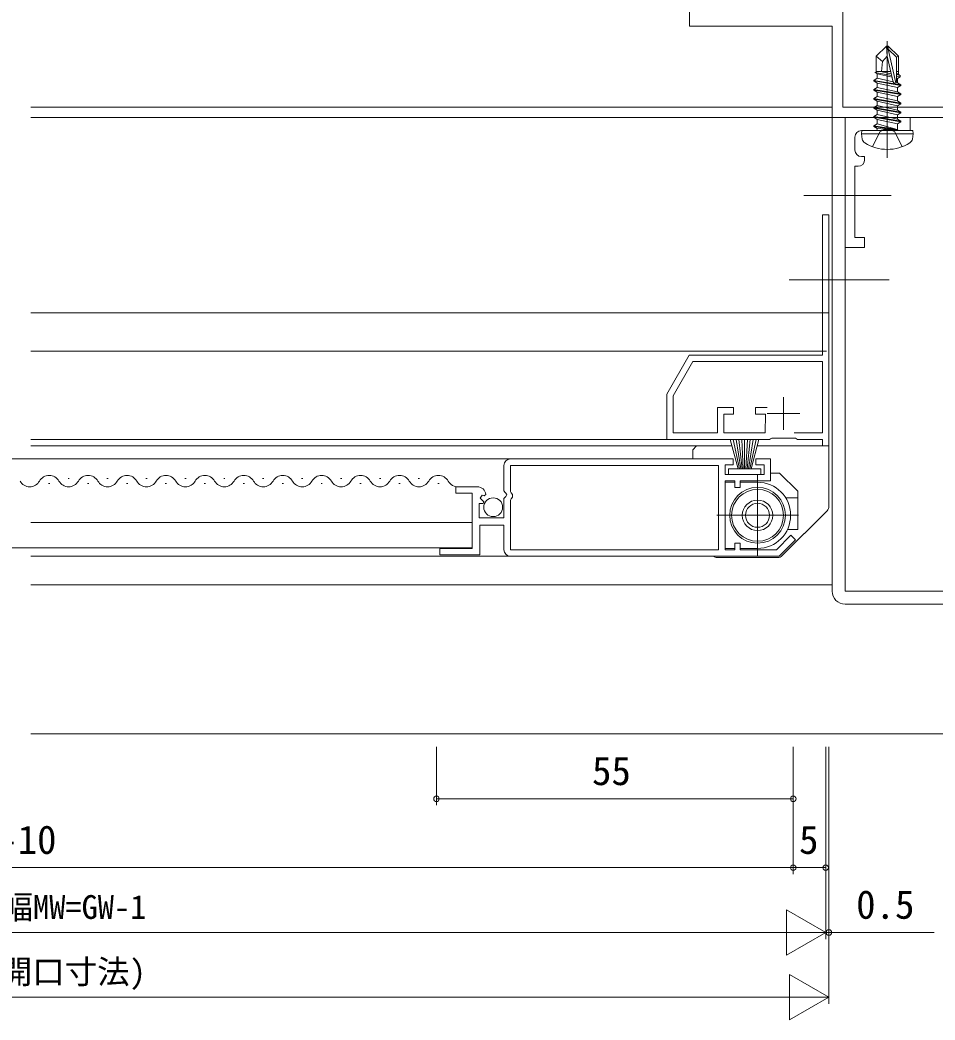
# Model space of a CAD drawing. Units: millimetres, scale not verified. Extents: x -567 to 567, y -403 to 403.
# Drawn here: x 207.1 to 348.1, y -224.5 to -70.4 of the extents above; entities that cross this region are included whole.
import ezdxf
from ezdxf.enums import TextEntityAlignment as Align

# ---------------------------------------------------------------- set-up
doc = ezdxf.new("R2010")
doc.units = ezdxf.units.MM
doc.header["$LTSCALE"] = 2
doc.linetypes.add('CHAIN2', pattern=[12, 9, -1, 1, -1])
doc.linetypes.add('DASHED3', pattern=[4, 3, -1])
for name, color, linetype, lineweight in [('0-1_USER1', 2, 'Continuous', 9), ('0-2_YKK_ZWAK', 4, 'Continuous', 9), ('0-4_YKK_12', 3, 'Continuous', 9), ('0-5_YKK_13', 7, 'Continuous', 9), ('0-6_YKK_D', 7, 'Continuous', 9), ('0-7_YSS_K', 6, 'Continuous', 9)]:
    doc.layers.add(name, color=color, linetype=linetype, lineweight=lineweight)
doc.styles.add('ＭＳ ゴシック', font='')
doc.styles.get('ＭＳ ゴシック').set_extended_font_data('MS Gothic')

msp = doc.modelspace()

# ---------------------------------------------------------------- linework, layer by layer
at = {"layer": '0-1_USER1'}
for p, q in [((332.274, -83.779), (208.774, -83.779)), ((332.574, -85.409), (208.774, -85.409)), ((208.774, -115.509), (331.774, -115.509)), ((208.774, -121.409), (331.387, -121.409)), ((310.775, -135.009), (208.774, -135.009)), ((208.774, -136.009), (304.283, -136.009)), ((316.832, -136.009), (208.774, -136.009)), ((331.774, -136.009), (320.717, -136.009)), ((307.164, -138.009), (105.674, -138.009)), ((211.679, -141.809), (211.479, -141.809)), ((214.679, -141.049), (214.479, -141.049)), ((217.679, -141.809), (217.479, -141.809)), ((220.679, -141.049), (220.479, -141.049)), ((223.679, -141.809), (223.479, -141.809)), ((226.679, -141.049), (226.479, -141.049)), ((229.679, -141.809), (229.479, -141.809)), ((232.679, -141.049), (232.479, -141.049)), ((235.679, -141.809), (235.479, -141.809)), ((238.679, -141.049), (238.479, -141.049)), ((241.679, -141.809), (241.479, -141.809)), ((244.679, -141.049), (244.479, -141.049)), ((247.679, -141.809), (247.479, -141.809)), ((250.679, -141.049), (250.479, -141.049)), ((253.679, -141.809), (253.479, -141.809)), ((256.679, -141.049), (256.479, -141.049)), ((259.679, -141.809), (259.479, -141.809)), ((262.679, -141.049), (262.479, -141.049)), ((265.679, -141.809), (265.479, -141.809)), ((268.679, -141.049), (268.479, -141.049)), ((271.679, -141.809), (271.479, -141.809)), ((276.774, -147.809), (208.774, -147.809)), ((276.69, -151.718), (138.343, -151.699)), ((310.774, -153.009), (208.774, -153.009)), ((332.274, -157.409), (208.774, -157.409))]:
    msp.add_line(p, q, dxfattribs=at)
at = {"layer": '0-1_USER1', "linetype": 'CHAIN2'}
msp.add_line((341.079, -110.409), (325.655, -110.409), dxfattribs=at)
at = {"layer": '0-1_USER1'}
for centre, start, end in [((208.579, -140.59), 209.20254, 330.79746), ((211.579, -142.267), 29.20254, 150.79746), ((214.579, -140.59), 209.20254, 330.79746), ((217.579, -142.267), 29.20254, 150.79746), ((220.579, -140.59), 209.20254, 330.79746), ((223.579, -142.267), 29.20254, 150.79746), ((226.579, -140.59), 209.20254, 330.79746), ((229.579, -142.267), 29.20254, 150.79746), ((232.579, -140.59), 209.20254, 330.79746), ((235.579, -142.267), 29.20254, 150.79746), ((238.579, -140.59), 209.20254, 330.79746), ((241.579, -142.267), 29.20254, 150.79746), ((244.579, -140.59), 209.20254, 330.79746), ((247.579, -142.267), 29.20254, 150.79746), ((250.579, -140.59), 209.20254, 330.79746), ((253.579, -142.267), 29.20254, 150.79746), ((256.579, -140.59), 209.20254, 330.79746), ((259.579, -142.267), 29.20254, 150.79746), ((262.579, -140.59), 209.20254, 330.79746), ((265.579, -142.267), 29.20254, 150.79746), ((268.579, -140.59), 209.20254, 330.79746), ((271.579, -142.267), 29.20254, 150.79746), ((274.579, -140.59), 209.20254, 274.66056)]:
    msp.add_arc(centre, 1.718, start, end, dxfattribs=at)
at = {"layer": '0-2_YKK_ZWAK', "linetype": 'CHAIN2'}
for p, q in [((340.774, -91.609), (340.774, -73.299)), ((327.929, -97.409), (341.379, -97.409)), ((320.774, -153.009), (320.774, -140.409)), ((314.474, -146.709), (327.074, -146.709))]:
    msp.add_line(p, q, dxfattribs=at)
at = {"layer": '0-2_YKK_ZWAK'}
for p, q in [((340.624, -74.409), (339.074, -75.959)), ((340.624, -74.409), (340.924, -74.409)), ((340.774, -75.915), (340.624, -74.409)), ((340.774, -75.915), (340.774, -74.409)), ((340.924, -74.833), (340.924, -74.409)), ((340.924, -74.409), (342.474, -75.959)), ((342.174, -76.083), (340.924, -74.833)), ((342.106, -80.031), (340.924, -74.833)), ((339.074, -78.38), (339.074, -75.959)), ((340.029, -76.76), (339.074, -75.959)), ((342.474, -75.959), (342.174, -76.083)), ((342.174, -79.86), (342.174, -76.083)), ((342.474, -78.728), (342.474, -75.959)), ((339.074, -78.38), (338.874, -78.474)), ((338.874, -78.474), (339.224, -78.676)), ((341.452, -78.899), (338.874, -78.474)), ((341.318, -78.309), (339.074, -78.309)), ((341.392, -78.633), (339.726, -78.309)), ((342.474, -78.309), (342.174, -78.309)), ((338.674, -79.659), (339.224, -79.341)), ((342.874, -80.359), (338.674, -79.659)), ((338.674, -79.759), (338.674, -79.659)), ((338.674, -79.759), (342.874, -80.459)), ((338.674, -79.759), (339.224, -80.076)), ((339.224, -79.341), (339.224, -78.676)), ((341.52, -79.195), (339.224, -78.676)), ((341.679, -79.896), (339.224, -79.341)), ((342.324, -80.776), (339.224, -80.076)), ((339.224, -80.741), (339.224, -80.076)), ((342.324, -79.376), (342.171, -79.342)), ((342.774, -78.901), (342.174, -78.785)), ((342.774, -79.117), (342.174, -79.018)), ((342.774, -79.117), (342.324, -79.376)), ((342.324, -80.041), (342.324, -79.376)), ((342.774, -79.117), (342.774, -78.901)), ((338.674, -81.059), (339.224, -80.741)), ((342.874, -81.759), (338.674, -81.059)), ((338.674, -81.159), (338.674, -81.059)), ((338.674, -81.159), (342.874, -81.859)), ((338.674, -81.159), (339.224, -81.476)), ((342.324, -82.176), (339.224, -81.476)), ((339.224, -82.141), (339.224, -81.476)), ((342.874, -80.459), (342.324, -80.776)), ((342.324, -81.441), (342.324, -80.776)), ((342.874, -80.459), (342.874, -80.359)), ((338.674, -82.459), (339.224, -82.141)), ((342.874, -83.159), (338.674, -82.459)), ((338.674, -82.559), (338.674, -82.459)), ((338.674, -82.559), (342.874, -83.259)), ((338.674, -82.559), (339.224, -82.876)), ((342.324, -83.576), (339.224, -82.876)), ((339.224, -83.541), (339.224, -82.876)), ((342.874, -81.859), (342.324, -82.176)), ((342.324, -82.841), (342.324, -82.176)), ((342.874, -81.859), (342.874, -81.759)), ((342.874, -83.259), (342.874, -83.159)), ((338.674, -83.859), (339.224, -83.541)), ((342.874, -84.559), (338.674, -83.859)), ((338.674, -83.959), (338.674, -83.859)), ((338.674, -83.959), (342.874, -84.659)), ((338.674, -83.959), (339.224, -84.276)), ((342.324, -84.976), (339.224, -84.276)), ((339.224, -84.941), (339.224, -84.276)), ((342.874, -83.259), (342.324, -83.576)), ((342.324, -84.241), (342.324, -83.576)), ((342.874, -84.659), (342.324, -84.976)), ((342.874, -84.659), (342.874, -84.559)), ((338.674, -85.259), (339.224, -84.941)), ((342.874, -85.959), (338.674, -85.259)), ((338.674, -85.359), (338.674, -85.259)), ((338.674, -85.359), (339.224, -85.676)), ((338.674, -85.359), (342.874, -86.059)), ((342.324, -85.641), (339.224, -84.941)), ((342.324, -86.376), (339.224, -85.676)), ((339.224, -86.341), (339.224, -85.676)), ((342.324, -85.641), (342.324, -84.976)), ((342.874, -85.959), (342.324, -85.641)), ((342.874, -86.059), (342.324, -86.376)), ((342.874, -86.059), (342.874, -85.959)), ((336.774, -87.909), (336.862, -87.409)), ((344.686, -87.409), (336.862, -87.409)), ((338.674, -86.659), (339.224, -86.341)), ((338.674, -86.759), (338.674, -86.659)), ((338.674, -86.759), (338.674, -86.659)), ((342.274, -87.259), (338.674, -86.659)), ((338.674, -86.759), (339.224, -87.076)), ((338.674, -86.759), (342.274, -87.359)), ((339.224, -86.341), (342.274, -87.259)), ((339.224, -87.209), (339.224, -87.076)), ((342.274, -87.359), (339.224, -87.076)), ((342.274, -87.359), (342.274, -87.259)), ((342.324, -87.209), (342.324, -86.376)), ((344.774, -87.909), (344.686, -87.409)), ((336.774, -87.909), (336.915, -88.711)), ((344.774, -87.909), (336.774, -87.909)), ((344.774, -87.909), (344.632, -88.711)), ((317.774, -139.559), (316.566, -135.009)), ((317.008, -135.009), (317.974, -139.559)), ((318.174, -139.559), (317.45, -135.009)), ((317.891, -135.009), (318.374, -139.559)), ((318.574, -139.559), (318.333, -135.009)), ((318.774, -135.009), (318.774, -139.559)), ((318.974, -139.559), (319.216, -135.009)), ((319.658, -135.009), (319.174, -139.559)), ((319.374, -139.559), (320.099, -135.009)), ((320.541, -135.009), (319.574, -139.559)), ((319.774, -139.559), (320.982, -135.009)), ((310.774, -136.609), (311.375, -136.008)), ((310.774, -136.609), (310.774, -138.009)), ((331.774, -145.294), (331.774, -135.709)), ((322.775, -140.209), (324.175, -140.209)), ((324.175, -140.209), (326.975, -143.009)), ((317.258, -141.609), (315.775, -141.609)), ((320.775, -141.609), (318.092, -141.609)), ((326.975, -143.009), (326.975, -148.909)), ((325.102, -144.009), (326.975, -144.009)), ((324.567, -152.916), (331.482, -146.002)), ((324.567, -152.916), (331.282, -146.202)), ((325.376, -148.909), (326.975, -148.909)), ((317.258, -151.809), (315.775, -151.809)), ((320.775, -151.809), (318.092, -151.809)), ((314.574, -153.209), (323.882, -153.209)), ((314.574, -153.209), (323.882, -153.209)), ((334.274, -160.409), (390.274, -160.409))]:
    msp.add_line(p, q, dxfattribs=at)
for points in [[(341.684, -79.916), (340.774, -75.915), (340.029, -76.76), (339.874, -78.309)], [(342.774, -78.901), (342.324, -78.641), (342.174, -78.607)], [(342.874, -80.359), (342.324, -80.041), (342.132, -79.998)], [(342.874, -81.759), (342.324, -81.441), (339.224, -80.741)], [(342.874, -83.159), (342.324, -82.841), (339.224, -82.141)], [(342.874, -84.559), (342.324, -84.241), (339.224, -83.541)], [(390.274, -150.409), (390.274, -158.409), (334.274, -158.409), (334.274, -85.409), (332.274, -85.409), (332.274, -158.409)]]:
    msp.add_lwpolyline(points, dxfattribs=at)
at = {"layer": '0-2_YKK_ZWAK', "linetype": 'DASHED3'}
for points in [[(338.474, -89.888), (339.629, -87.572), (340.774, -86.963)], [(343.074, -89.888), (341.919, -87.572), (340.774, -86.963)]]:
    msp.add_lwpolyline(points, dxfattribs=at)
at = {"layer": '0-2_YKK_ZWAK'}
msp.add_lwpolyline([(321.274, -139.559), (321.274, -140.409), (316.274, -140.409), (316.274, -139.559)], close=True, dxfattribs=at)
for centre, radius in [((320.774, -146.709), 4.3), ((320.774, -146.709), 4), ((280.024, -145.464), 1.45), ((320.774, -146.709), 2.35), ((320.774, -146.709), 1.85)]:
    msp.add_circle(centre, radius, dxfattribs=at)
for centre, radius, start, end in [((341.926, -79.86), 0.248, 192.80904, 0), ((339.024, -87.209), 0.2, 270, 0), ((342.524, -87.209), 0.2, 180, 270), ((337.802, -88.555), 0.9, 190, 237.94412), ((340.774, -83.809), 6.5, 237.94412, 302.05588), ((343.746, -88.555), 0.9, 302.05588, 350), ((320.775, -146.709), 5.1, 270, 90), ((330.774, -145.294), 1, 315.00004, 0.00004), ((314.574, -152.209), 1, 233.13171, 270), ((314.574, -152.209), 1, 233.1335, 270), ((323.86, -152.209), 1, 270, 314.99946), ((323.86, -152.209), 1, 270, 314.99946), ((334.274, -158.409), 2, 180, 270)]:
    msp.add_arc(centre, radius, start, end, dxfattribs=at)
at = {"layer": '0-4_YKK_12'}
msp.add_line((208.774, -180.409), (402.274, -180.409), dxfattribs=at)
at = {"layer": '0-5_YKK_13'}
msp.add_line((335.774, -90.409), (335.774, -88.409), dxfattribs=at)
for points in [[(334.274, -85.409), (334.274, -105.409), (337.274, -105.409), (337.274, -103.909), (335.774, -103.909), (335.774, -92.909), (336.274, -92.909)], [(336.774, -87.409), (340.103, -87.409), (340.295, -87.266), (341.253, -87.266), (341.445, -87.409), (344.274, -87.409), (344.274, -85.409), (334.274, -85.409)], [(337.274, -91.909), (337.274, -91.409), (336.774, -91.409)]]:
    msp.add_lwpolyline(points, dxfattribs=at)
for centre, start, end in [((336.774, -88.409), 90.00001, 179.99999), ((336.774, -90.409), 180.00001, 269.99999), ((336.274, -91.909), 270.00001, 359.99999)]:
    msp.add_arc(centre, 1, start, end, dxfattribs=at)
at = {"layer": '0-6_YKK_D'}
for p, q in [((324.774, -128.509), (324.774, -133.509)), ((327.274, -131.009), (322.274, -131.009)), ((317.024, -138.009), (282.674, -138.009))]:
    msp.add_line(p, q, dxfattribs=at)
for points in [[(333.904, -83.779), (333.904, -17.039), (355.644, -17.039), (355.644, -23.318), (356.274, -24.409), (357.274, -24.409), (357.274, -17.039), (365.644, -17.039), (365.644, -28.409)], [(310.274, -67.409), (310.274, -71.309), (332.274, -71.309), (332.274, -85.409), (357.274, -85.409), (357.274, -81.867), (357.154, -81.684), (357.154, -81.134), (357.274, -80.951), (357.274, -80.867), (357.154, -80.684), (357.154, -80.134), (357.274, -79.951), (357.274, -76.409), (356.274, -76.409), (355.644, -77.5), (355.644, -83.779), (333.904, -83.779)], [(322.245, -130.109), (320.474, -130.109), (320.474, -131.109), (321.978, -131.109), (321.946, -134.009), (315.574, -134.009), (315.574, -131.109), (317.074, -131.109), (317.074, -130.109), (314.574, -130.109), (314.574, -134.009), (307.774, -134.009), (307.774, -128.277), (310.816, -123.009), (330.774, -123.009), (330.774, -134.009), (326.433, -134.009)], [(282.674, -153.009), (315.774, -153.009), (324.081, -153.009), (326.628, -150.462), (325.921, -149.755), (323.667, -152.009), (318.074, -152.009), (318.074, -151.009), (317.274, -151.009), (317.274, -152.009), (315.774, -152.009), (315.774, -141.409), (317.274, -141.409), (317.274, -142.409), (318.074, -142.409), (318.074, -141.409), (322.774, -141.409), (322.774, -138.009), (320.524, -138.009), (320.524, -138.909), (321.774, -138.909), (321.774, -140.409), (315.774, -140.409), (315.774, -138.909), (317.024, -138.909), (317.024, -138.009)], [(281.674, -139.009), (281.674, -142.94), (282.128, -143.48), (281.974, -143.809), (281.674, -144.109), (281.674, -147.109), (277.874, -147.109), (277.874, -144.909), (278.491, -144.909), (278.599, -144.65), (278.033, -144.085), (278.304, -143.616), (278.623, -143.702), (278.874, -143.491)], [(277.579, -142.309), (274.274, -142.309), (274.274, -143.309), (276.774, -143.309), (276.774, -151.809), (271.774, -151.809), (271.774, -152.809), (277.974, -152.809), (277.974, -148.209), (281.674, -148.209), (281.674, -152.009)]]:
    msp.add_lwpolyline(points, dxfattribs=at)
for points in [[(331.774, -136.009), (331.774, -100.409), (330.774, -100.409), (330.774, -122.009), (310.239, -122.009), (306.774, -128.009), (306.774, -135.009), (322.603, -135.009), (322.776, -134.909), (322.949, -134.809), (326.599, -134.809), (326.773, -134.909), (326.946, -135.009), (330.774, -135.009), (330.774, -136.009)], [(314.774, -139.009), (282.674, -139.009), (282.674, -143.05), (282.794, -143.234), (282.974, -143.509), (282.974, -143.909), (282.794, -144.184), (282.674, -144.367), (282.674, -152.009), (314.774, -152.009)]]:
    msp.add_lwpolyline(points, close=True, dxfattribs=at)
for centre, radius, start, end in [((282.674, -139.009), 1, 90.00001, 179.99999), ((277.579, -143.609), 1.3, 5.20582, 89.99997), ((282.674, -152.009), 1, 180.00001, 269.99999)]:
    msp.add_arc(centre, radius, start, end, dxfattribs=at)
at = {"layer": '0-7_YSS_K'}
for p, q in [((271.274, -182.409), (271.274, -191.41)), ((326.274, -182.409), (326.274, -202.017)), ((326.274, -182.409), (326.274, -191.41)), ((326.274, -182.409), (326.274, -202.017)), ((331.274, -182.409), (331.274, -202.017)), ((331.274, -182.409), (331.274, -212.017)), ((331.275, -182.409), (331.275, -212.017)), ((331.775, -182.409), (331.775, -222)), ((331.775, -182.409), (331.775, -212.017)), ((271.274, -190.41), (326.274, -190.41)), ((87.774, -201.017), (326.274, -201.017)), ((331.274, -201.017), (326.274, -201.017)), ((331.274, -211.017), (325.212, -207.517)), ((325.212, -207.517), (325.212, -214.517)), ((89.774, -211.017), (324.274, -211.017)), ((331.274, -211.017), (319.15, -211.017)), ((331.274, -211.017), (325.212, -214.517)), ((331.275, -211.017), (329.575, -211.017)), ((331.275, -211.017), (331.775, -211.017)), ((331.775, -211.017), (347.975, -211.017)), ((331.775, -221), (325.713, -217.5)), ((325.713, -217.5), (325.713, -224.5)), ((89.274, -221), (324.775, -221)), ((331.775, -221), (319.651, -221)), ((331.775, -221), (325.713, -224.5))]:
    msp.add_line(p, q, dxfattribs=at)
for centre in [(271.274, -190.41), (326.274, -190.41), (326.274, -201.017), (326.274, -201.017), (331.274, -201.017), (331.775, -211.017)]:
    msp.add_circle(centre, 0.425, dxfattribs=at)

# ---------------------------------------------------------------- texts
at = {"layer": '0-7_YSS_K', "style": 'ＭＳ ゴシック'}
for s, height, p in [('55', 4.399, (295.254, -189.61)), ('MW-10', 4.399, (197.744, -200.217)), ('5', 4.399, (327.174, -200.217)), ('網戸出来幅MW=GW-1', 3.666, (184.09, -210.017)), ('0.5', 4.399, (335.975, -210.217)), ('GW(額縁開口寸法)', 3.666, (186.491, -220))]:
    msp.add_text(s, height=height, dxfattribs=at).set_placement(p, align=Align.BOTTOM_LEFT)

doc.saveas('drawing.dxf')
